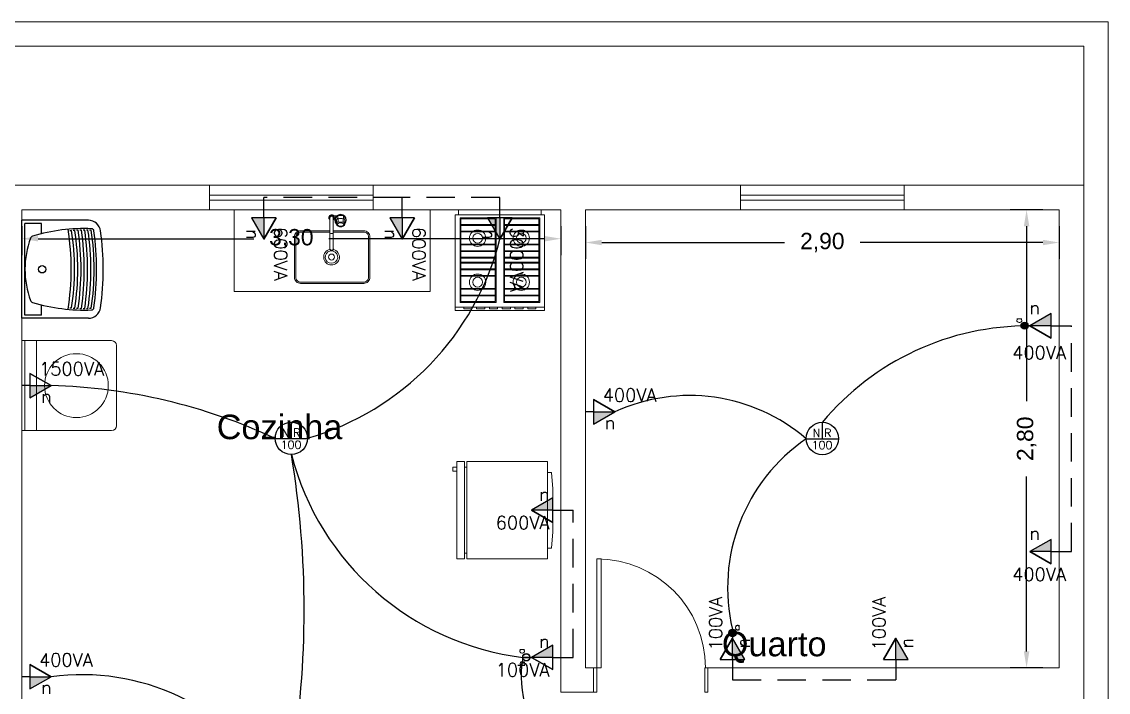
# Model space of a CAD drawing. Header units: millimetres. Extents: x -5 to 184, y -24 to 24.
# Drawn here: x 20.35 to 27, y 3.9 to 8 of the extents above; entities that cross this region are included whole.
import ezdxf

# ---------------------------------------------------------------- set-up
doc = ezdxf.new("R2010")
doc.units = ezdxf.units.MM
doc.linetypes.add('HIDDEN', pattern=[0.375, 0.25, -0.125])
doc.layers.get('0').update_dxf_attribs({"lineweight": 30})
for name, color, linetype, lineweight in [('Cotas', 3, 'Continuous', 9), ('Cozinha', 252, 'Continuous', 20), ('Edificação', 251, 'Continuous', 20), ('Legenda', 231, 'Continuous', 25), ('Portas', 251, 'Continuous', 9)]:
    doc.layers.add(name, color=color, linetype=linetype, lineweight=lineweight)
for name, color, linetype in [('Eletroduto', 160, 'Continuous'), ('Pontos de iluminação', 50, 'Continuous'), ('Pontos de Tomadas', 10, 'Continuous'), ('TEXTO', 7, 'Continuous'), ('WC', 252, 'Continuous')]:
    doc.layers.add(name, color=color, linetype=linetype)
doc.styles.add('ROMANS', font='ROMANS.SHX')
doc.styles.get("Standard").update_dxf_attribs({"font": 'arial.ttf'})
doc.styles.add('TEXTO_NOMEQUADRO', font='arial.ttf')
doc.dimstyles.new('ISO-25', dxfattribs={"dimtxt": 0.1, "dimasz": 0.1, "dimexe": 0.1, "dimexo": 0.1, "dimgap": 0.1, "dimtad": 0, "dimzin": 1, "dimtxsty": 'Standard', "dimcen": 0.1, "dimadec": 0, "dimazin": 0, "dimtfac": 1, "dimtmove": 0, "dimatfit": 3, "dimfxl": 1, "dimarcsym": 0})

# ---------------------------------------------------------------- blocks, each defined once
blk = doc.blocks.new('*D43')
at = {"layer": 'Cotas', "color": 0, "lineweight": -2, "transparency": 16777216}
for p, q in [((23.8, 6.75), (23.8, 6.55)), ((26.7, 6.75), (26.7, 6.55)), ((23.9, 6.65), (25.0194, 6.65)), ((26.6, 6.65), (25.4806, 6.65))]:
    blk.add_line(p, q, dxfattribs=at)
at = {"layer": 'Cotas', "color": 0, "transparency": 16777216}
for points in [[(23.9, 6.6667), (23.9, 6.6333), (23.8, 6.65)], [(26.6, 6.6667), (26.6, 6.6333), (26.7, 6.65)]]:
    blk.add_solid(points, dxfattribs=at)
at = {"layer": 'Defpoints', "color": 0, "transparency": 16777216}
for p in [(23.8, 6.85), (26.7, 6.85), (23.8, 6.65)]:
    blk.add_point(p, dxfattribs=at)
at = {"layer": 'Cotas', "color": 0, "transparency": 16777216, "insert": (25.25, 6.65), "char_height": 0.1, "attachment_point": 5}
blk.add_mtext('2,90', dxfattribs=at)
blk = doc.blocks.new('*D35')
at = {"layer": 'Cotas', "color": 0, "lineweight": -2, "transparency": 16777216}
for p, q in [((20.35, 6.75), (20.35, 6.5733)), ((23.65, 6.75), (23.65, 6.5733)), ((20.45, 6.6733), (21.7703, 6.6733)), ((23.55, 6.6733), (22.2297, 6.6733))]:
    blk.add_line(p, q, dxfattribs=at)
at = {"layer": 'Cotas', "color": 0, "transparency": 16777216}
for points in [[(20.45, 6.69), (20.45, 6.6566), (20.35, 6.6733)], [(23.55, 6.69), (23.55, 6.6566), (23.65, 6.6733)]]:
    blk.add_solid(points, dxfattribs=at)
at = {"layer": 'Defpoints', "color": 0, "transparency": 16777216}
for p in [(20.35, 6.85), (23.65, 6.85), (20.35, 6.6733)]:
    blk.add_point(p, dxfattribs=at)
at = {"layer": 'Cotas', "color": 0, "transparency": 16777216, "insert": (22, 6.6733), "char_height": 0.1, "attachment_point": 5}
blk.add_mtext('3,30', dxfattribs=at)
blk = doc.blocks.new('*D60')
at = {"layer": 'Cotas', "color": 0, "lineweight": -2, "transparency": 16777216}
for p, q in [((26.6, 6.85), (26.4001, 6.85)), ((26.5001, 6.75), (26.5001, 5.6806)), ((26.5001, 4.15), (26.5001, 5.2194)), ((26.6, 4.05), (26.4001, 4.05))]:
    blk.add_line(p, q, dxfattribs=at)
at = {"layer": 'Cotas', "color": 0, "transparency": 16777216}
for points in [[(26.4834, 6.75), (26.5168, 6.75), (26.5001, 6.85)], [(26.4834, 4.15), (26.5168, 4.15), (26.5001, 4.05)]]:
    blk.add_solid(points, dxfattribs=at)
at = {"layer": 'Defpoints', "color": 0, "transparency": 16777216}
for p in [(26.7, 6.85), (26.5001, 4.05), (26.7, 4.05)]:
    blk.add_point(p, dxfattribs=at)
at = {"layer": 'Cotas', "color": 0, "transparency": 16777216, "insert": (26.5001, 5.45), "char_height": 0.1, "attachment_point": 5, "rotation": 90}
blk.add_mtext('2,80', dxfattribs=at)
blk = doc.blocks.new('CO-F4PB')
for p, q in [((0.2535, 0), (-0.2535, 0)), ((0.2535, 0), (-0.2535, 0)), ((-0.2535, 0), (-0.2535, -0.03)), ((0.2535, -0.03), (0.2535, 0)), ((-0.2735, -0.03), (-0.2735, -0.596)), ((0.2735, -0.03), (-0.2735, -0.03)), ((-0.2435, -0.05), (-0.2435, -0.566)), ((-0.0235, -0.05), (-0.2435, -0.05)), ((-0.0285, -0.055), (-0.2385, -0.055)), ((-0.2385, -0.055), (-0.2385, -0.09)), ((-0.0285, -0.055), (-0.0285, -0.09)), ((-0.0235, -0.05), (-0.0235, -0.566)), ((0.0235, -0.05), (0.0235, -0.566)), ((0.2435, -0.05), (0.0235, -0.05)), ((0.2385, -0.055), (0.0285, -0.055)), ((0.0285, -0.055), (0.0285, -0.09)), ((0.2385, -0.055), (0.2385, -0.09)), ((0.2435, -0.05), (0.2435, -0.566)), ((0.2735, -0.596), (0.2735, -0.03)), ((-0.0235, -0.09), (-0.2435, -0.09)), ((-0.0235, -0.095), (-0.2435, -0.095)), ((-0.0235, -0.13), (-0.2435, -0.13)), ((-0.2385, -0.095), (-0.2385, -0.13)), ((-0.0285, -0.095), (-0.0285, -0.13)), ((0.2435, -0.09), (0.0235, -0.09)), ((0.2435, -0.095), (0.0235, -0.095)), ((0.2435, -0.13), (0.0235, -0.13)), ((0.0285, -0.095), (0.0285, -0.13)), ((0.2385, -0.095), (0.2385, -0.13)), ((-0.0235, -0.135), (-0.2435, -0.135)), ((-0.2385, -0.135), (-0.2385, -0.21)), ((-0.0285, -0.135), (-0.0285, -0.21)), ((0.2435, -0.135), (0.0235, -0.135)), ((0.0285, -0.135), (0.0285, -0.21)), ((0.2385, -0.135), (0.2385, -0.21)), ((-0.0235, -0.21), (-0.2435, -0.21)), ((-0.0235, -0.215), (-0.2435, -0.215)), ((-0.0235, -0.25), (-0.2435, -0.25)), ((-0.0235, -0.255), (-0.2435, -0.255)), ((-0.2385, -0.215), (-0.2385, -0.25)), ((-0.2385, -0.255), (-0.2385, -0.29)), ((-0.0285, -0.215), (-0.0285, -0.25)), ((-0.0285, -0.255), (-0.0285, -0.29)), ((0.2435, -0.21), (0.0235, -0.21)), ((0.2435, -0.215), (0.0235, -0.215)), ((0.2435, -0.25), (0.0235, -0.25)), ((0.2435, -0.255), (0.0235, -0.255)), ((0.0285, -0.215), (0.0285, -0.25)), ((0.0285, -0.255), (0.0285, -0.29)), ((0.2385, -0.215), (0.2385, -0.25)), ((0.2385, -0.255), (0.2385, -0.29)), ((-0.0235, -0.29), (-0.2435, -0.29)), ((-0.0235, -0.295), (-0.2435, -0.295)), ((-0.2435, -0.321), (-0.0235, -0.321)), ((-0.2435, -0.326), (-0.0235, -0.326)), ((-0.2385, -0.295), (-0.2385, -0.321)), ((-0.2385, -0.326), (-0.2385, -0.361)), ((-0.0285, -0.295), (-0.0285, -0.321)), ((-0.0285, -0.326), (-0.0285, -0.361)), ((0.2435, -0.29), (0.0235, -0.29)), ((0.2435, -0.295), (0.0235, -0.295)), ((0.0235, -0.321), (0.2435, -0.321)), ((0.0235, -0.326), (0.2435, -0.326)), ((0.0285, -0.295), (0.0285, -0.321)), ((0.0285, -0.326), (0.0285, -0.361)), ((0.2385, -0.295), (0.2385, -0.321)), ((0.2385, -0.326), (0.2385, -0.361)), ((-0.2435, -0.361), (-0.0235, -0.361)), ((-0.2435, -0.366), (-0.0235, -0.366)), ((-0.2385, -0.366), (-0.2385, -0.401)), ((-0.0285, -0.366), (-0.0285, -0.401)), ((0.0235, -0.361), (0.2435, -0.361)), ((0.0235, -0.366), (0.2435, -0.366)), ((0.0285, -0.366), (0.0285, -0.401)), ((0.2385, -0.366), (0.2385, -0.401)), ((-0.2435, -0.401), (-0.0235, -0.401)), ((-0.2435, -0.406), (-0.0235, -0.406)), ((-0.2385, -0.406), (-0.2385, -0.481)), ((-0.0285, -0.406), (-0.0285, -0.481)), ((0.0235, -0.401), (0.2435, -0.401)), ((0.0235, -0.406), (0.2435, -0.406)), ((0.0285, -0.406), (0.0285, -0.481)), ((0.2385, -0.406), (0.2385, -0.481)), ((-0.2435, -0.481), (-0.0235, -0.481)), ((-0.2435, -0.486), (-0.0235, -0.486)), ((-0.2435, -0.521), (-0.0235, -0.521)), ((-0.2435, -0.526), (-0.0235, -0.526)), ((-0.2385, -0.486), (-0.2385, -0.521)), ((-0.2385, -0.526), (-0.2385, -0.561)), ((-0.0285, -0.486), (-0.0285, -0.521)), ((-0.0285, -0.526), (-0.0285, -0.561)), ((0.0235, -0.481), (0.2435, -0.481)), ((0.0235, -0.486), (0.2435, -0.486)), ((0.0235, -0.521), (0.2435, -0.521)), ((0.0235, -0.526), (0.2435, -0.526)), ((0.0285, -0.486), (0.0285, -0.521)), ((0.0285, -0.526), (0.0285, -0.561)), ((0.2385, -0.486), (0.2385, -0.521)), ((0.2385, -0.526), (0.2385, -0.561)), ((-0.2735, -0.596), (0.2735, -0.596)), ((-0.2735, -0.596), (-0.2735, -0.616)), ((-0.2435, -0.566), (-0.0235, -0.566)), ((-0.2385, -0.561), (-0.0285, -0.561)), ((0.0235, -0.566), (0.2435, -0.566)), ((0.0285, -0.561), (0.2385, -0.561)), ((0.2735, -0.616), (0.2735, -0.596)), ((-0.2735, -0.616), (0.2735, -0.616))]:
    blk.add_line(p, q)
for points in [[(-0.2204, -0.606), (-0.1704, -0.606), (-0.1704, -0.596), (-0.2204, -0.596)], [(-0.1422, -0.606), (-0.0922, -0.606), (-0.0922, -0.596), (-0.1422, -0.596)], [(-0.0641, -0.606), (-0.0141, -0.606), (-0.0141, -0.596), (-0.0641, -0.596)], [(0.0141, -0.606), (0.0641, -0.606), (0.0641, -0.596), (0.0141, -0.596)], [(0.0922, -0.606), (0.1422, -0.606), (0.1422, -0.596), (0.0922, -0.596)], [(0.1704, -0.606), (0.2204, -0.606), (0.2204, -0.596), (0.1704, -0.596)]]:
    blk.add_lwpolyline(points, close=True)
for centre, radius in [((-0.1308, -0.1735), 0.05), ((0.1362, -0.1735), 0.05), ((-0.1308, -0.1735), 0.03), ((0.1362, -0.1735), 0.03), ((-0.1308, -0.4425), 0.05), ((0.1362, -0.4425), 0.05), ((-0.1308, -0.4425), 0.03), ((0.1362, -0.4425), 0.03)]:
    blk.add_circle(centre, radius)
blk = doc.blocks.new('A$C1AD15EB6')
for p, q in [((0.55, 0.58), (0, 0.58)), ((0, 0.03), (0, 0.58)), ((0.55, 0.5606), (0, 0.5606)), ((0.55, 0.03), (0.55, 0.58)), ((0.55, 0.4906), (0, 0.4906)), ((0.03, 0), (0.52, 0))]:
    blk.add_line(p, q)
for centre, start, end in [((0.03, 0.03), 180, 270), ((0.52, 0.03), 270, 0)]:
    blk.add_arc(centre, 0.03, start, end)
blk = doc.blocks.new('TANQUE-02')
for p, q in [((-0.2995, 0), (0.2995, 0)), ((-0.2995, -0.4081), (-0.2995, 0)), ((0.2995, -0.4081), (0.2995, 0)), ((-0.2795, -0.02), (0.2795, -0.02)), ((-0.2795, -0.12), (-0.2795, -0.02)), ((0.2795, -0.12), (0.2795, -0.02)), ((-0.2795, -0.12), (-0.2174, -0.12)), ((0.2174, -0.12), (0.2795, -0.12))]:
    blk.add_line(p, q)
blk.add_circle((0, -0.1252), 0.0225)
for centre, radius, start, end in [((-0.1837, -0.0726), 0.02, 110.23844, 163.27799), ((0, -0.5709), 0.5511, 90, 110.23844), ((0, -0.5709), 0.5511, 69.76156, 90), ((0.1837, -0.0726), 0.02, 16.72201, 69.76156), ((0.8453, -0.3818), 1.0945, 163.27799, 182.40527), ((-0.8453, -0.3818), 1.0945, 357.59473, 16.72201), ((0, 1.2149), 1.518, 260.72256, 279.27744), ((0.8453, -0.3818), 1.0845, 176.46036, 176.99114), ((0, 1.2149), 1.558, 261.22518, 270), ((0.8453, -0.3818), 1.0845, 175.40003, 175.93), ((0, 1.2149), 1.538, 261.15691, 270), ((0, 1.2149), 1.518, 270, 279.27744), ((0, 1.2149), 1.538, 270, 278.84309), ((0, 1.2149), 1.558, 270, 278.77482), ((-0.8453, -0.3818), 1.0845, 4.07, 4.59997), ((-0.8453, -0.3818), 1.0845, 3.00886, 3.53964), ((0.8453, -0.3818), 1.0845, 179.65272, 180.18684), ((0, 1.2149), 1.618, 261.49969, 270), ((0.8453, -0.3818), 1.0845, 180.72164, 181.25716), ((0.8453, -0.3818), 1.0845, 178.5864, 179.11926), ((0, 1.2149), 1.598, 261.39693, 270), ((0.8453, -0.3818), 1.0845, 177.52238, 178.05412), ((0, 1.2149), 1.578, 261.30532, 270), ((0, 1.2149), 1.578, 270, 278.69468), ((0, 1.2149), 1.598, 270, 278.60307), ((0, 1.2149), 1.618, 270, 278.50031), ((-0.8453, -0.3818), 1.0845, 1.94588, 2.47762), ((-0.8453, -0.3818), 1.0845, 0.88074, 1.4136), ((-0.8453, -0.3818), 1.0845, 358.74284, 359.27836), ((-0.8453, -0.3818), 1.0845, 359.81316, 0.34728), ((-0.2245, -0.4081), 0.075, 180, 262.08052), ((-0.2332, -0.4271), 0.015, 182.40527, 261.87169), ((0, 1.2149), 1.638, 261.61326, 270), ((0.8453, -0.3818), 1.0845, 181.79343, 182.3305), ((0, 1.2149), 1.658, 261.73735, 270), ((0, 1.2058), 1.6644, 261.87169, 270), ((0, 1.2149), 1.638, 270, 278.38674), ((0, 1.2149), 1.658, 270, 278.26265), ((0, 1.2058), 1.6644, 270, 278.12831), ((0.2245, -0.4081), 0.075, 277.91948, 0), ((0.2332, -0.4271), 0.015, 278.12831, 357.59473), ((-0.8453, -0.3818), 1.0845, 357.6695, 358.20657), ((0, 1.2058), 1.7044, 262.08052, 270), ((0, 1.2058), 1.7044, 270, 277.91948)]:
    blk.add_arc(centre, radius, start, end)
blk = doc.blocks.new('CUBA-COZ-02')
for p, q in [((-0.0095, 0.2452), (-0.0095, 0.2275)), ((-0.0095, 0.2275), (-0.0095, 0.0565)), ((0.0105, 0.2452), (0.0105, 0.2275)), ((0.0105, 0.2275), (0.0105, 0.0565)), ((0.0146, 0.2516), (0.031, 0.2516)), ((0.0146, 0.2316), (0.0209, 0.2316)), ((0.0305, 0.2026), (0.0305, 0.2242)), ((0.0379, 0.2522), (0.0379, 0.2367)), ((0.0399, 0.2163), (0.0399, 0.2377)), ((0.0712, 0.2163), (0.0712, 0.2377)), ((0.0731, 0.2522), (0.0731, 0.2367)), ((0.0805, 0.2026), (0.0805, 0.2242)), ((-0.0095, 0.0565), (-0.0095, 0.0516)), ((0.0105, 0.0565), (0.0105, 0.0516))]:
    blk.add_line(p, q)
for points in [[(-0.0095, 0.1611), (-0.1889, 0.1611, 0.414214), (-0.2269, 0.1231), (-0.2269, -0.1231, 0.414214), (-0.1889, -0.1611), (0.1969, -0.1611, 0.414214), (0.2349, -0.1231), (0.2349, 0.1231, 0.414214), (0.1969, 0.1611), (0.0105, 0.1611)], [(-0.0095, 0.1531), (-0.1889, 0.1531, 0.414214), (-0.2189, 0.1231), (-0.2189, -0.1231, 0.414214), (-0.1889, -0.1531), (0.1969, -0.1531, 0.414214), (0.2269, -0.1231), (0.2269, 0.1231, 0.414214), (0.1969, 0.1531), (0.0105, 0.1531)]]:
    blk.add_lwpolyline(points, format="xyb")
blk.add_lwpolyline([(0.0105, 0.0367, -7.502529), (-0.0095, 0.037, -0.133288)], format="xyb", close=True)
at = {"linetype": 'Continuous'}
for points in [[(0.0391, 0.2375, 0), (0.0361, 0.2353, 0), (0.0337, 0.2328, 0), (0.032, 0.2301, 0), (0.0309, 0.2272, 0), (0.0305, 0.2242, 0)], [(0.0389, 0.2157, 0), (0.0359, 0.2135, 0), (0.0335, 0.2109, 0), (0.0318, 0.2081, 0), (0.0308, 0.2052, 0), (0.0305, 0.2021, 0)], [(0.0305, 0.2021, 0), (0.0311, 0.1989, 0), (0.0324, 0.1959, 0), (0.0345, 0.193, 0), (0.0373, 0.1905, 0), (0.0407, 0.1884, 0), (0.0446, 0.1867, 0), (0.0488, 0.1856, 0), (0.0533, 0.185, 0), (0.0578, 0.185, 0), (0.0623, 0.1856, 0), (0.0665, 0.1867, 0), (0.0704, 0.1884, 0), (0.0738, 0.1905, 0), (0.0766, 0.193, 0), (0.0786, 0.1959, 0), (0.08, 0.1989, 0), (0.0805, 0.2021, 0)], [(0.075, 0.199, 0), (0.0746, 0.2011, 0), (0.0734, 0.2032, 0), (0.0715, 0.2051, 0), (0.0689, 0.2067, 0), (0.0658, 0.208, 0), (0.0623, 0.209, 0), (0.0585, 0.2095, 0), (0.0545, 0.2096, 0), (0.0506, 0.2093, 0), (0.0469, 0.2085, 0), (0.0436, 0.2074, 0), (0.0407, 0.2059, 0), (0.0385, 0.2041, 0), (0.0369, 0.2022, 0), (0.0362, 0.2, 0), (0.0362, 0.1979, 0), (0.0369, 0.1958, 0), (0.0385, 0.1938, 0), (0.0407, 0.192, 0), (0.0436, 0.1905, 0), (0.0469, 0.1894, 0), (0.0506, 0.1886, 0), (0.0545, 0.1883, 0), (0.0585, 0.1884, 0), (0.0623, 0.1889, 0), (0.0658, 0.1899, 0), (0.0689, 0.1912, 0), (0.0715, 0.1928, 0), (0.0734, 0.1947, 0), (0.0746, 0.1968, 0), (0.075, 0.199, 0)], [(0.0805, 0.2242, 0), (0.0802, 0.2272, 0), (0.0791, 0.2301, 0), (0.0773, 0.2328, 0), (0.0749, 0.2353, 0), (0.0719, 0.2375, 0)], [(0.0805, 0.2026, 0), (0.0802, 0.2055, 0), (0.0791, 0.2084, 0), (0.0774, 0.2111, 0), (0.0751, 0.2136, 0), (0.0722, 0.2157, 0)]]:
    blk.add_polyline3d(points, dxfattribs=at)
blk.add_circle((0, 0), 0.0182)
for centre, radius, start, end in [((0.0005, 0.2416), 0.0173, 35.41872, 234.58128), ((0.0005, 0.2416), 0.0126, 322.25181, 217.74819), ((0.0005, 0.2242), 0.0233, 64.55551, 115.44449), ((0.0005, 0.2416), 0.0173, 305.41872, 324.58128), ((0.0005, 0.2416), 0.0173, 324.58128, 35.41872), ((0.0555, 0.2266), 0.035, 315.56467, 224.43533), ((0.0555, 0.2266), 0.032, 321.37517, 218.62483), ((0.0555, 0.1725), 0.0816, 77.53823, 102.46177), ((0.04, 0.214), 0.002, 63.97489, 122.15591), ((0.0401, 0.2358), 0.002, 74.31395, 121.56748), ((0.0555, 0.2905), 0.0549, 254.31395, 285.68605), ((0.0555, 0.2459), 0.0335, 243.97489, 296.02511), ((0.0711, 0.214), 0.002, 57.84409, 116.02511), ((0.0709, 0.2358), 0.002, 58.43251, 105.68606), ((0.0005, 0.1207), 0.0233, 64.55551, 115.44449), ((0, 0), 0.0482, 101.34386, 77.38563), ((0.0005, 0.0516), 0.0112, 153.72082, 26.27918), ((0.0005, 0.0516), 0.01, 180, 0)]:
    blk.add_arc(centre, radius, start, end)
blk = doc.blocks.new('DUPLEX320PL')
for p, q in [((-0.058, -0.1246), (-0.058, -0.6181)), ((-0.058, -0.1246), (0.538, -0.1246)), ((0.538, -0.6181), (0.538, -0.1246)), ((0.538, -0.6181), (-0.058, -0.6181)), ((0.538, -0.6338), (-0.058, -0.6338)), ((-0.058, -0.6338), (-0.058, -0.6799)), ((-0.023, -0.6181), (-0.023, -0.6338)), ((0.503, -0.6338), (0.503, -0.6181)), ((0.538, -0.6338), (0.538, -0.6799)), ((-0.058, -0.6799), (0.538, -0.6799))]:
    blk.add_line(p, q)
blk.add_lwpolyline([(0.4713, -0.1246), (0.4713, -0.1005), (0.3713, -0.0932), (0.1087, -0.0932), (0.0087, -0.1005), (0.0087, -0.1246)])
blk.add_lwpolyline([(0.4797, -0.6799), (0.4797, -0.7042), (0.5039, -0.7042), (0.5039, -0.6799)], close=True)

msp = doc.modelspace()

# ---------------------------------------------------------------- hatches: boundary and pattern name
at = {"layer": 'Pontos de iluminação'}
h = msp.add_hatch(color=256, dxfattribs=at)
h.set_gradient(color1=(248, 215, 49), color2=(248, 215, 49), tint=1)
h.paths.add_polyline_path([(26.5101, 6.1415, 1), (26.4661, 6.1415, 1)])
h = msp.add_hatch(color=256, dxfattribs=at)
h.set_gradient(color1=(248, 215, 49), color2=(248, 215, 49), tint=1)
h.paths.add_polyline_path([(24.7221, 4.2635, 1), (24.6781, 4.2635, 1)])

# ---------------------------------------------------------------- linework, layer by layer
at = {"layer": 'Cozinha'}
msp.add_lwpolyline([(21.65, 6.35), (22.85, 6.35), (22.85, 6.85), (21.65, 6.85)], close=True, dxfattribs=at)
msp.add_circle((20.6847, 5.775), 0.1953, dxfattribs=at)
at = {"layer": 'Edificação', "color": 252}
for q in [(6.9, 7.85), (26.85, 7)]:
    msp.add_line((26.85, 7.85), q, dxfattribs=at)
at = {"layer": 'Edificação'}
for p, q in [((6.9, 7), (26.85, 7)), ((26.85, 7), (26.85, 0.15)), ((20.35, 1.1), (20.35, 6.85)), ((23.65, 6.85), (20.35, 6.85)), ((23.65, 3.9), (23.65, 6.85)), ((23.8, 6.85), (26.7, 6.85)), ((23.8, 4.05), (23.8, 6.85)), ((26.7, 4.05), (26.7, 6.85)), ((26.7, 6.85), (26.7, 4.05)), ((23.85, 4.05), (23.8, 4.05)), ((23.85, 3.9), (23.85, 4.05)), ((24.85, 4.05), (24.55, 4.05)), ((26.7, 4.05), (24.85, 4.05)), ((23.65, 3.9), (23.85, 3.9))]:
    msp.add_line(p, q, dxfattribs=at)
at = {"layer": 'Edificação', "color": 252}
msp.add_lwpolyline([(0, 0), (27, 0), (27, 8), (0, 8)], close=True, dxfattribs=at)
at = {"layer": 'Eletroduto'}
for p, q in [((21.8318, 6.85), (21.8318, 6.925)), ((22.678, 6.85), (22.678, 6.925)), ((23.2765, 6.85), (23.2765, 6.925)), ((26.7, 6.14), (26.775, 6.14)), ((23.65, 5.0131), (23.725, 5.0131)), ((26.7, 4.76), (26.775, 4.76)), ((23.65, 4.1131), (23.725, 4.1131)), ((24.7, 4.05), (24.7, 3.975)), ((25.7, 4.05), (25.7, 3.975))]:
    msp.add_line(p, q, dxfattribs=at)
at = {"layer": 'Eletroduto', "linetype": 'HIDDEN', "ltscale": 0.7}
for p, q in [((22.678, 6.925), (21.8318, 6.925)), ((23.2765, 6.925), (22.678, 6.925)), ((26.775, 4.76), (26.775, 6.14)), ((23.725, 4.1131), (23.725, 5.0131)), ((24.7, 3.975), (25.7, 3.975))]:
    msp.add_line(p, q, dxfattribs=at)
at = {"layer": 'Eletroduto'}
for centre, radius, start, end in [((21.6248, 7.0898), 1.7042, 286.16369, 345.73924), ((26.5098, 4.4982), 1.6419, 89.64374, 140.11178), ((20.4356, 2.3084), 3.4679, 65.00599, 88.44017), ((24.4371, 4.6185), 1.0958, 49.36274, 114.65535), ((25.774, 4.5388), 1.1038, 124.35422, 193.34405), ((16.2848, 4.404), 5.7938, 350.557, 9.43693), ((23.6192, 5.773), 1.6723, 194.51184, 263.02227), ((24.0691, 4.0009), 0.6627, 170.25874, 281.46491), ((20.7163, 2.606), 1.4014, 32.27715, 97.64096)]:
    msp.add_arc(centre, radius, start, end, dxfattribs=at)
at = {"layer": 'Legenda'}
for p, q in [((24.7, 4.24), (24.7, 4.23)), ((23.46, 4.1131), (23.47, 4.1131))]:
    msp.add_line(p, q, dxfattribs=at)
at = {"layer": 'Legenda', "color": 1}
msp.add_line((23.416, 4.1131), (23.46, 4.1131), dxfattribs=at)
for centre in [(24.7, 4.262), (23.438, 4.1131)]:
    msp.add_circle(centre, 0.022, dxfattribs=at)
at = {"layer": 'Pontos de iluminação'}
for p, q in [((26.5101, 6.1415), (26.5201, 6.1415)), ((22.0001, 5.4515), (22.0001, 5.5526)), ((25.25, 5.45), (25.25, 5.5511)), ((21.9009, 5.4515), (22.0993, 5.4515)), ((25.1508, 5.45), (25.3492, 5.45)), ((24.7001, 4.2415), (24.7001, 4.2315)), ((23.4161, 4.1145), (23.4601, 4.1145)), ((23.4601, 4.1145), (23.4701, 4.1145))]:
    msp.add_line(p, q, dxfattribs=at)
for centre, radius in [((26.4881, 6.1415), 0.022), ((22.0002, 5.4529), 0.099), ((25.2501, 5.4515), 0.099), ((24.7001, 4.2635), 0.022), ((23.4381, 4.1145), 0.022)]:
    msp.add_circle(centre, radius, dxfattribs=at)
at = {"layer": 'Pontos de Tomadas', "color": 1}
for p, q in [((21.8318, 6.8), (21.8318, 6.85)), ((22.678, 6.8), (22.678, 6.85)), ((23.2765, 6.8), (23.2765, 6.85)), ((21.9068, 6.8), (21.7568, 6.8)), ((21.7568, 6.8), (21.8318, 6.67)), ((21.8318, 6.8), (21.8318, 6.67)), ((21.9068, 6.8), (21.8318, 6.67)), ((21.8318, 6.67), (21.9068, 6.8)), ((21.8318, 6.67), (21.9068, 6.8)), ((22.753, 6.8), (22.603, 6.8)), ((22.603, 6.8), (22.678, 6.67)), ((22.678, 6.8), (22.678, 6.67)), ((22.753, 6.8), (22.678, 6.67)), ((22.678, 6.67), (22.753, 6.8)), ((22.678, 6.67), (22.753, 6.8)), ((23.3515, 6.8), (23.2015, 6.8)), ((23.2015, 6.8), (23.2765, 6.67)), ((23.2765, 6.8), (23.2765, 6.67)), ((23.3515, 6.8), (23.2765, 6.67)), ((23.2765, 6.67), (23.3515, 6.8)), ((23.2765, 6.67), (23.3515, 6.8)), ((26.65, 6.215), (26.52, 6.14)), ((26.65, 6.065), (26.65, 6.215)), ((26.65, 6.14), (26.52, 6.14)), ((26.65, 6.065), (26.52, 6.14)), ((26.52, 6.14), (26.65, 6.065)), ((26.52, 6.14), (26.65, 6.065)), ((26.65, 6.14), (26.7, 6.14)), ((20.4, 5.8499), (20.53, 5.7749)), ((20.53, 5.7749), (20.4, 5.8499)), ((20.4, 5.8499), (20.4, 5.6999)), ((20.53, 5.7749), (20.4, 5.8499)), ((20.4, 5.7749), (20.35, 5.7749)), ((20.4, 5.7749), (20.53, 5.7749)), ((20.4, 5.6999), (20.53, 5.7749)), ((23.85, 5.6894), (23.98, 5.6144)), ((23.98, 5.6144), (23.85, 5.6894)), ((23.85, 5.6894), (23.85, 5.5394)), ((23.98, 5.6144), (23.85, 5.6894)), ((23.85, 5.6144), (23.8, 5.6144)), ((23.85, 5.6144), (23.98, 5.6144)), ((23.85, 5.5394), (23.98, 5.6144)), ((23.6, 5.0881), (23.47, 5.0131)), ((23.6, 4.9381), (23.6, 5.0881)), ((23.6, 5.0131), (23.47, 5.0131)), ((23.6, 4.9381), (23.47, 5.0131)), ((23.47, 5.0131), (23.6, 4.9381)), ((23.47, 5.0131), (23.6, 4.9381)), ((23.6, 5.0131), (23.65, 5.0131)), ((26.65, 4.835), (26.52, 4.76)), ((26.65, 4.685), (26.65, 4.835)), ((26.65, 4.76), (26.52, 4.76)), ((26.65, 4.685), (26.52, 4.76)), ((26.52, 4.76), (26.65, 4.685)), ((26.52, 4.76), (26.65, 4.685)), ((26.65, 4.76), (26.7, 4.76)), ((24.625, 4.1), (24.7, 4.23)), ((24.7, 4.23), (24.625, 4.1)), ((24.7, 4.23), (24.625, 4.1)), ((24.7, 4.1), (24.7, 4.23)), ((24.775, 4.1), (24.7, 4.23)), ((25.625, 4.1), (25.7, 4.23)), ((25.7, 4.23), (25.625, 4.1)), ((25.7, 4.23), (25.625, 4.1)), ((25.7, 4.1), (25.7, 4.23)), ((25.775, 4.1), (25.7, 4.23)), ((23.6, 4.1881), (23.47, 4.1131)), ((23.6, 4.0381), (23.6, 4.1881)), ((20.4, 4.07), (20.53, 3.995)), ((20.53, 3.995), (20.4, 4.07)), ((20.4, 4.07), (20.4, 3.92)), ((20.53, 3.995), (20.4, 4.07)), ((23.6, 4.1131), (23.47, 4.1131)), ((23.6, 4.0381), (23.47, 4.1131)), ((23.47, 4.1131), (23.6, 4.0381)), ((23.47, 4.1131), (23.6, 4.0381)), ((23.6, 4.1131), (23.65, 4.1131)), ((24.625, 4.1), (24.775, 4.1)), ((24.7, 4.1), (24.7, 4.05)), ((25.625, 4.1), (25.775, 4.1)), ((25.7, 4.1), (25.7, 4.05)), ((20.4, 3.995), (20.35, 3.995)), ((20.4, 3.995), (20.53, 3.995)), ((20.4, 3.92), (20.53, 3.995))]:
    msp.add_line(p, q, dxfattribs=at)
for points in [[(21.8318, 6.8), (21.7568, 6.8), (21.8318, 6.67)], [(22.678, 6.8), (22.603, 6.8), (22.678, 6.67)], [(23.2765, 6.8), (23.2015, 6.8), (23.2765, 6.67)], [(26.65, 6.14), (26.65, 6.215), (26.52, 6.14)], [(20.4, 5.7749), (20.4, 5.6999), (20.53, 5.7749)], [(23.85, 5.6144), (23.85, 5.5394), (23.98, 5.6144)], [(23.6, 5.0131), (23.6, 5.0881), (23.47, 5.0131)], [(26.65, 4.76), (26.65, 4.835), (26.52, 4.76)], [(24.7, 4.1), (24.775, 4.1), (24.7, 4.23)], [(25.7, 4.1), (25.775, 4.1), (25.7, 4.23)], [(23.6, 4.1131), (23.6, 4.1881), (23.47, 4.1131)], [(20.4, 3.995), (20.4, 3.92), (20.53, 3.995)]]:
    msp.add_solid(points, dxfattribs=at)
at = {"layer": 'Portas'}
for p, q in [((21.5, 6.94), (22.5, 6.94)), ((24.75, 6.94), (25.75, 6.94)), ((21.5, 6.91), (22.5, 6.91)), ((24.75, 6.91), (25.75, 6.91))]:
    msp.add_line(p, q, dxfattribs=at)
for points in [[(21.5, 6.85), (22.5, 6.85), (22.5, 7), (21.5, 7)], [(24.75, 6.85), (25.75, 6.85), (25.75, 7), (24.75, 7)], [(23.87, 4.05), (23.8962, 4.05), (23.8962, 4.715), (23.87, 4.715)], [(23.85, 4.05), (23.85, 3.9), (23.87, 3.9), (23.87, 4.05)], [(24.53, 4.05), (24.53, 3.9), (24.55, 3.9), (24.55, 4.05)]]:
    msp.add_lwpolyline(points, close=True, dxfattribs=at)
msp.add_arc((23.87, 4.05), 0.665, 360, 90, dxfattribs=at)

# ---------------------------------------------------------------- block references
at = {"layer": 'Cozinha', "xscale": -1}
msp.add_blockref('CO-F4PB', (23.2765, 6.85), dxfattribs=at)
at = {"layer": 'Cozinha', "color": 0, "rotation": 359.99938861993}
msp.add_blockref('CUBA-COZ-02', (22.246, 6.5611), dxfattribs=at)
at = {"layer": 'Cozinha', "rotation": 90}
msp.add_blockref('A$C1AD15EB6', (20.93, 5.5), dxfattribs=at)
at = {"layer": 'Cozinha', "xscale": -1, "rotation": 270.000000000013}
msp.add_blockref('DUPLEX320PL', (23.6932, 4.7731), dxfattribs=at)
at = {"layer": 'WC', "color": 0, "extrusion": (0, 0, -1), "xscale": -1, "zscale": -1, "rotation": 270}
msp.add_blockref('TANQUE-02', (-20.35, 6.4863), dxfattribs=at)

# ---------------------------------------------------------------- texts
at = {"layer": 'Legenda', "color": 1, "style": 'ROMANS'}
msp.add_text('a', height=0.044, dxfattribs=at).set_placement((24.7133, 4.2795))
for s, p in [('a', (23.4279, 4.1326)), ('b', (23.43, 4.0558))]:
    msp.add_text(s, height=0.044, rotation=90, dxfattribs=at).set_placement(p)
at = {"layer": 'Pontos de iluminação', "style": 'ROMANS'}
for s, p in [('a', (26.4706, 6.1548)), ('a', (23.428, 4.1341)), ('b', (23.4301, 4.0573))]:
    msp.add_text(s, height=0.044, rotation=90, dxfattribs=at).set_placement(p)
msp.add_text('a', height=0.044, dxfattribs=at).set_placement((24.7134, 4.281))
for tag, p, s, flags in [('N', (21.9407, 5.4621), '', 4), ('N', (25.1906, 5.4607), '', 4), ('100', (21.9344, 5.3883), '100', 13), ('100', (25.1843, 5.3868), '100', 13)]:
    msp.add_attdef(tag, p, s, height=0.0495, dxfattribs=dict(at, flags=flags))
for p in [(22.011, 5.4627), (25.2609, 5.4612)]:
    msp.add_attdef('R', p, '', height=0.0495, dxfattribs=at)
at = {"layer": 'Pontos de Tomadas', "color": 1, "style": 'ROMANS'}
for s, rotation, p in [('n', 270, (21.7263, 6.7321)), ('600VA', 270, (21.8946, 6.7443)), ('n', 270, (22.5726, 6.7321)), ('600VA', 270, (22.7408, 6.7443)), ('n', 270, (23.1711, 6.7321)), ('3000VA', 270, (23.3393, 6.7443)), ('100VA', 90, (24.6372, 4.1557)), ('100VA', 90, (25.6372, 4.1557)), ('n', 90, (24.8054, 4.1679)), ('n', 90, (25.8054, 4.1679))]:
    msp.add_text(s, height=0.08, rotation=rotation, dxfattribs=at).set_placement(p)
for s, p in [('n', (26.5167, 6.2111)), ('400VA', (26.4119, 5.9365)), ('1500VA', (20.4557, 5.8377)), ('n', (20.4679, 5.6695)), ('400VA', (23.9057, 5.6771)), ('n', (23.9179, 5.5089)), ('n', (23.5148, 5.0707)), ('600VA', (23.251, 4.897)), ('n', (26.5167, 4.8311)), ('400VA', (26.4119, 4.5812)), ('n', (23.5148, 4.1707)), ('400VA', (20.4557, 4.0578)), ('100VA', (23.251, 3.997)), ('n', (20.4679, 3.8896))]:
    msp.add_text(s, height=0.08, dxfattribs=at).set_placement(p)
at = {"layer": 'TEXTO', "char_height": 0.15, "attachment_point": 1, "style": 'TEXTO_NOMEQUADRO'}
for s, insert, width in [('{\\C252;Cozinha}', (21.5434, 5.5975), 0.854225), ('{\\C252;Quarto}', (24.6351, 4.27), 0.67308)]:
    msp.add_mtext(s, dxfattribs=dict(at, insert=insert, width=width))

# ---------------------------------------------------------------- dimensions: what is measured, and where the dimension line sits
at = {"layer": 'Cotas'}
for base, p1, p2, picture, middle in [((20.35, 6.6733), (23.65, 6.85), (20.35, 6.85), '*D35', (22, 6.6733)), ((23.8, 6.65), (26.7, 6.85), (23.8, 6.85), '*D43', (25.25, 6.65))]:
    dim = msp.add_linear_dim(base=base, p1=p1, p2=p2, dimstyle='ISO-25', dxfattribs=at)
    dim.commit()
    dim.dimension.update_dxf_attribs({"geometry": picture, "text_midpoint": middle})
dim = msp.add_linear_dim(base=(26.5001, 4.05), p1=(26.7, 6.85), p2=(26.7, 4.05), angle=90, dimstyle='ISO-25', dxfattribs=at)
dim.commit()
dim.dimension.update_dxf_attribs({"geometry": '*D60', "text_midpoint": (26.5001, 5.45)})

doc.saveas('drawing.dxf')
